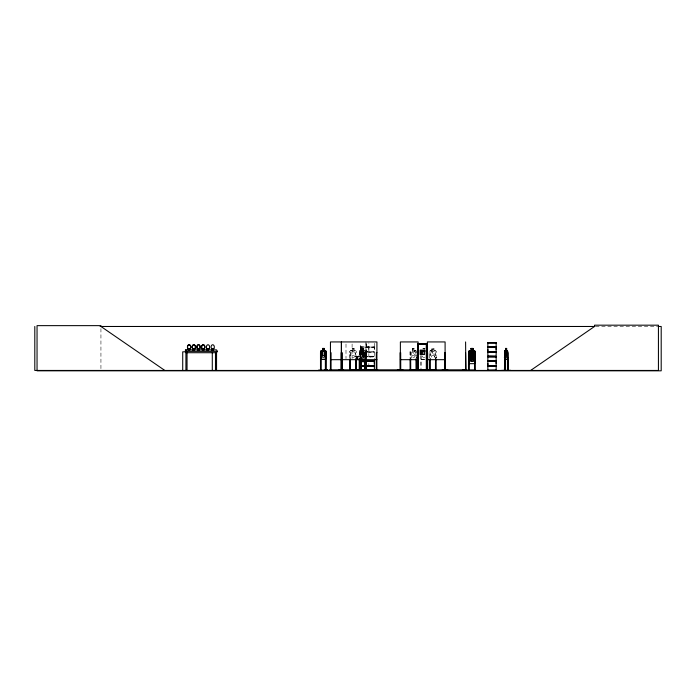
<?xml version="1.0" encoding="UTF-8"?>
<svg xmlns="http://www.w3.org/2000/svg" width="696" height="696" viewBox="0 0 696 696"><rect width="100%" height="100%" fill="white"/><g stroke="black" fill="none" stroke-linecap="round" stroke-linejoin="round"><path stroke-width="0.52" stroke-dasharray="3.48 2.61" d="M360.58 349.531L360.58 351.593L374.474 351.976L360.58 352.394L374.431 352.124M366.087 342.989L366.087 351.619L366.087 349.531M368.863 349.531L368.871 342.745M374.37 349.531L374.465 347.13M374.465 347.043L360.511 346.956L360.58 342.989M360.58 346.695L374.431 346.939M366.087 351.619L366.087 358.779M374.378 352.315L374.37 360.624M360.563 351.663L374.431 351.828M364.843 359.336L365.417 357.239M415.843 359.336L416.652 357.239M435.4 359.319L436.131 357.213M435.705 358.675L436.201 357.222M362.929 355.734L364.295 353.611L363.26 356.213M360.528 346.939L360.641 357.239M363.643 356.326L374.474 356.604L363.643 356.491M374.448 347.217L360.537 347.252M361.476 354.629L362.268 352.881L363.738 352.881L364.53 354.629M363.738 357.231L364.53 355.482M410.631 358.936L414.79 350.61M359.945 350.61L359.501 357.239L359.554 351.384L359.893 350.61L360.789 350.61M364.078 356.935L365.365 356.935M369.585 356.935L370.872 356.935M355.186 355.482L354.09 357.231L352.054 357.231L350.967 355.482L350.967 351.41L352.054 350.68M361.215 350.68L360.641 351.384L361.198 350.61L362.816 350.61L363.208 351.41L363.208 355.291M360.832 350.68L360.215 351.41L360.215 355.482M349.757 357.927L349.801 351.384L350.497 350.61L351.985 350.61L351.985 348.426L354.168 348.426L354.09 350.68L355.186 351.41L355.186 354.464M429.728 351.402L430.38 350.662L435.4 350.662L436.131 351.393M374.405 356.691L363.643 356.674M595.611 326.476L656.902 326.476M360.572 347.495L374.378 347.495L374.396 351.741M360.728 348.426L362.016 348.426L362.016 350.61M422.855 348.426L425.038 348.426M352.054 348.496L354.09 348.496M360.772 348.496L361.972 348.496M362.268 348.496L363.79 348.496L363.738 350.68L364.53 351.41L364.53 358.701M414.39 348.496L412.354 348.496L412.354 350.68L411.258 351.41L411.258 355.482L412.354 357.231L414.39 357.231L415.477 355.482L415.477 351.41L414.39 350.68L414.459 348.426L412.276 348.426L412.276 350.61L410.788 350.61L410.092 351.384L410.057 357.927M422.933 348.496L424.969 348.496M423.29 348.861L424.603 348.861M354.168 350.61L355.578 350.61L356.343 351.376L356.274 355.291M363.79 350.61L364.861 350.61L365.417 351.376L365.365 358.718M414.459 350.61L415.877 350.61L416.652 351.376L416.573 357.927M434.017 350.593L435.435 350.593L436.201 351.358L436.131 358.953M350.532 350.68L355.543 350.68M359.91 350.68L364.878 350.697L365.365 352.872M415.843 350.68L410.823 350.68L410.17 351.419L410.17 357.231M365.365 351.376L364.808 350.61M352.054 351.41L354.09 351.41L354.09 355.482L352.054 355.482M360.824 352.672L362.094 352.672M349.757 352.715L350.358 352.715L350.358 357.927M356.274 352.715L355.673 352.715L355.673 354.795M360.667 352.715L362.059 352.75M363.147 352.715L362.616 352.715L362.616 354.795M366.47 352.715L364.93 352.715L364.93 357.927M410.057 352.715L410.657 352.715L410.657 357.927M416.573 352.715L415.964 352.715L415.964 357.927M429.615 352.698L430.215 352.698L430.215 358.953M436.131 352.698L435.522 352.698L435.531 358.953M361.067 353.116L361.798 353.116L361.798 353.838L361.067 353.838M362.268 354.629L363.738 354.629M360.006 354.856L360.885 354.856M362.033 354.856L362.877 354.856M360.023 354.934L362.86 354.934M363.651 356.213L374.37 356.213M363.651 356.935L374.37 356.935M424.969 357.231L422.933 357.231L421.837 355.482M421.402 359.336L426.422 359.336M424.421 359.406L421.35 359.406L420.671 357.239M361.972 350.68L362.59 351.41L362.59 354.464M362.738 350.68L363.147 355.291M431.511 350.593L435.635 358.849M363.582 356.97L364.225 358.483M362.651 355.047L362.059 353.629L361.598 353.829M429.658 357.222L430.102 358.675M410.092 357.239L410.544 358.684M350.253 358.684L349.87 351.419M374.37 346.721L374.378 342.745M431.911 348.478L431.911 350.662L430.815 351.393L430.815 355.465L431.911 357.213L433.947 357.213L435.035 355.465L435.035 351.393L433.947 350.662L434.017 348.409L431.833 348.409L431.833 350.593L430.345 350.593L429.658 351.376L429.615 358.953M421.237 355.839L421.237 368.367M420.636 355.839L420.636 368.367M368.871 347.495L368.863 360.624M368.863 363.486L368.863 365.522M366.47 344.024L366.47 358.631M366.314 352.715L366.314 358.048M365.939 341.936L365.939 358.631M365.887 352.715L365.887 358.048M365.522 352.715L365.522 357.927M365.313 351.41L365.322 358.718M365.095 352.715L365.095 357.927M363.79 350.68L363.843 348.426L362.216 348.426L361.485 355.482M363.738 358.701L363.738 351.41L362.268 351.41L362.268 355.482M362.955 352.715L362.955 354.795M362.807 352.715L362.807 354.795M362.32 348.496L362.32 350.68M362.033 352.672L362.059 354.934M361.955 348.426L361.92 350.68M361.972 355.482L361.972 351.41L360.832 351.41L360.832 355.482M361.259 352.715L361.259 354.795M361.094 352.715L361.094 354.795M360.885 352.672L360.867 354.934M360.789 348.426L360.772 350.68M359.815 354.795L359.815 352.715L359.284 352.715L359.284 354.795M352.098 344.024L352.098 358.631M345.999 344.024L345.999 358.631M100.937 328.616L100.937 369.376M361.128 350.697L360.589 352.872L361.172 350.697M353.725 348.861L352.42 348.861L352.42 349.592L353.725 349.592L353.725 348.861M361.772 348.861L361.033 348.861L361.033 349.592L361.772 349.592L361.772 348.861M363.477 348.861L362.529 348.861L362.529 349.592L363.477 349.592L363.477 348.861M414.024 348.861L412.711 348.861L412.711 349.592L414.024 349.592L414.024 348.861M433.582 348.844L432.277 348.844L432.277 349.575L433.582 349.575L433.582 348.844M414.39 351.41L412.354 351.41L412.354 355.482L414.39 355.482L414.39 351.41M433.947 351.393L431.911 351.393L431.911 355.465L433.947 355.465L433.947 351.393"/><path stroke-width="1.04" d="M374.37 363.486L374.37 361.441M487.853 365.522L487.853 361.441L496.152 361.441L496.144 365.522L487.853 365.522L487.861 363.486M487.853 351.567L487.853 347.495L496.152 347.495L496.144 351.567L487.853 351.567L487.861 349.531M496.144 363.486L496.144 361.441M496.144 349.531L496.144 347.495M462.388 370.115L469.034 370.089M366.122 369.802L366.061 370.281M504.409 357.239L504.748 359.406L507.436 359.406L507.367 350.61M507.436 359.406L507.758 357.239M397.346 370.115L403.097 370.089M507.34 370.394L508.037 369.802M366.079 366.34L374.378 366.34L374.378 370.272L356.57 370.359L368.871 370.402M343.615 370.081L338.856 370.359L343.624 370.446M362.729 370.437L362.86 369.802L362.955 370.394M318.585 370.115L327.903 370.115L324.197 370.402M426.474 359.406L427.222 357.239M471.949 353.307L471.966 353.055M376.858 370.446L376.928 341.936L330.461 341.936L330.417 370.446L330.391 369.802M342.119 370.446L342.049 352.715L341.223 352.715L341.223 370.446L341.388 341.936M409.918 370.359L409.988 369.802M426.326 370.376L426.283 343.841M426.744 370.359L426.839 343.841L417.965 343.841L417.965 370.446M468.573 370.394L468.704 352.715L469.304 352.715L469.235 370.446M504.452 370.446L504.826 350.61M356.152 359.675L357.022 358.266L357.883 359.675M360.467 359.675L361.337 358.266L362.198 359.675M185.919 370.446L185.919 352.715L186.772 351.358L217.404 351.358L216.552 349.879L185.441 349.879L185.441 351.819M216.552 370.446L216.552 352.715L217.404 351.358M355.647 359.675L356.761 357.909L355.682 356.161L357.057 357.535L358.414 356.161L357.318 357.892L358.414 359.675M359.962 359.675L361.085 357.909L359.997 356.161L361.372 357.535L362.729 356.161L361.633 357.892L362.729 359.675M505.583 348.426L505.627 350.68L505 351.41L505.557 357.231L506.601 357.231L507.158 355.482L507.158 351.41L506.601 350.68M468.808 351.419L469.469 350.68L474.489 350.68M468.739 355.639L469.435 354.856L470.922 354.856M426.7 343.981L417.965 343.911M418.105 370.315L418.113 341.936L400.374 341.936L400.374 370.446M424.282 370.402L430.093 370.089L421.306 369.985M501.607 370.402L510.794 370.359M487.826 356.326L496.152 356.535M487.853 370.272L487.861 366.34L496.152 366.34L496.152 370.272L487.826 370.437M530.648 370.446L594.541 326.476L594.541 325.18L658.425 325.18L658.425 370.446L34.8 370.446L34.8 326.476M422.933 350.68L421.837 351.41L421.837 354.464M470.992 354.934L469.904 355.656L469.904 359.728L470.992 361.476L473.028 361.476L474.124 359.728L474.124 355.656L473.028 354.934M420.471 370.402L420.567 369.802M100.12 326.476L594.871 326.476M657.938 326.476L661.2 326.476L661.2 370.82L37.045 370.82L37.045 325.641L100.937 325.641L100.937 326.476L164.821 370.446M487.844 342.58L496.152 342.58M487.861 342.989L496.144 342.989M417.965 344.355L426.839 344.398M487.792 346.956L496.204 346.956M487.792 347.208L496.204 347.208M322.518 348.496L324.24 348.496M470.992 348.496L473.028 348.496L473.028 350.68L474.124 351.41L474.124 355.482L473.028 357.231L470.992 357.231L469.904 355.482L469.904 351.41L470.992 350.68L470.922 348.426L473.106 348.426L473.106 350.61L474.515 350.61L475.29 351.376L475.29 361.485L474.542 363.66L469.417 363.66L468.739 361.485L468.739 351.384L469.435 350.61L470.922 350.61M505.557 348.496L506.662 348.496M188.311 350.358L188.303 348.766L189.677 348.766L189.677 350.297M193.01 350.358L193.01 348.766L194.375 348.766L194.375 350.297M197.716 350.358L197.708 348.766L199.082 348.766L199.082 350.297M202.414 350.358L202.414 348.766L203.789 348.766L203.789 350.297M207.121 350.358L207.112 348.766L208.487 348.766L208.487 350.297M211.828 350.358L211.819 348.766L213.194 348.766L213.194 350.297M322.5 350.61L321.23 350.61L320.656 351.384L320.621 370.446M324.258 350.61L325.467 350.61L326.102 351.376L326.102 357.239L325.441 359.406L321.213 359.406L320.691 351.384L321.3 350.68L325.441 350.68M422.855 350.61L421.367 350.61L420.671 351.384L420.636 354.795M505.583 350.61L504.765 350.61L504.47 351.384M506.636 350.61L507.428 350.61M421.402 350.68L424.969 350.68M504.774 350.68L507.41 350.68M325.423 350.61L326.102 351.376M507.819 351.376L507.767 370.446M424.969 351.41L422.933 351.41L422.933 354.464M185.884 351.819L182.717 351.819L182.717 370.446M487.792 351.854L496.204 351.854M487.792 352.106L496.204 352.106M470.922 352.672L473.106 352.672L473.106 354.856L474.515 354.856L475.29 355.63M185.919 352.715L216.552 352.715M325.998 352.715L325.38 352.715L325.45 370.446L325.502 352.715M330.461 352.715L331.061 352.715L331.061 370.446M376.928 352.715L376.327 352.715L376.258 370.446M418.113 352.715L417.609 352.715L417.574 370.446M420.636 352.715L421.237 352.715L421.237 354.795M445.092 352.715L444.596 352.715L444.561 370.446M465.589 352.715L465.824 370.446M470.992 352.75L473.036 352.75M475.211 352.715L474.611 352.715L474.542 370.446M504.452 352.715L504.957 352.715M469.469 354.934L474.489 354.934M487.861 356.213L496.144 356.213L496.152 352.394L487.853 352.394L487.853 356.317L496.152 356.326M487.861 356.935L496.144 356.935M320.656 357.239L321.248 359.406M321.256 359.336L325.441 359.336M504.774 359.336L507.41 359.336M361.146 359.501L362.216 359.501M364.869 359.501L363.738 359.501L363.79 361.685L362.164 361.685L362.216 359.423M330.461 359.675L376.928 359.675M400.374 359.675L418.113 359.675M427.353 359.675L445.092 359.675M361.128 360.624L362.651 360.624M363.651 360.624L364.721 360.624M366.079 360.624L374.378 360.624M360.511 360.911L362.616 360.911M363.634 360.911L364.721 360.911M366.026 360.911L374.439 360.911M487.792 360.911L496.204 360.911M360.511 361.163L363.477 361.241L363.477 360.519L362.529 360.519L362.529 361.241M363.634 361.163L364.721 361.163M366.026 361.163L374.439 361.163M487.792 361.163L496.204 361.163M359.615 361.485L359.989 363.66M361.128 361.441L362.651 361.441M363.651 361.441L364.721 361.441M366.079 361.441L374.378 361.441L374.37 365.522M361.128 365.522L364.721 365.522M366.079 365.522L374.378 365.522M360.511 365.8L364.721 365.8M366.026 365.8L374.439 365.8M487.792 365.8L496.204 365.8M360.511 366.053L364.721 366.053M366.026 366.053L374.439 366.053M487.792 366.053L496.204 366.053M361.128 366.34L364.721 366.34M430.285 369.785L429.545 369.785L429.562 370.437L429.615 359.997M435.452 369.785L436.201 369.785M320.43 369.802L321.178 369.802L321.178 370.446M468.634 369.802L469.374 369.802L469.374 370.446M474.542 369.802L475.281 369.802L475.281 370.446L475.211 351.41M504.391 369.802L505.105 370.402M350.427 369.985L355.604 369.985M410.727 369.985L420.95 370.394M430.285 369.976L435.461 369.976M436.209 370.072L436.122 359.997M442.16 370.115L447.937 370.115M469.374 369.985L474.542 369.985M324.162 370.115L327.903 370.115M338.856 370.107L343.589 370.107M356.57 370.115L374.37 370.159M420.941 370.107L415.181 370.446L430.084 370.359L430.145 369.785M487.861 370.159L496.144 370.159M418.479 370.376L418.479 343.841M416.695 370.089L416.573 358.971M377.11 370.402L376.997 369.802M363.234 370.394L363.181 369.802M365.87 370.394L365.887 359.119M426.448 350.61L427.222 351.376L427.222 370.446M426.422 350.68L427.153 351.41M185.919 349.879L186.772 351.358M211.819 348.766L212.637 350.349M207.112 348.766L207.93 350.349M202.414 348.766L203.232 350.349M197.708 348.766L198.525 350.349M193.01 348.766L193.819 350.349M188.303 348.766L189.121 350.349M418.035 370.315L418.148 369.802M356.387 370.359L356.274 358.971M472.045 353.264L472.018 353.481M360.258 359.728L360.867 361.476M468.808 357.231L469.469 359.336L474.489 359.336L475.211 357.231L474.542 359.406L469.417 359.406L468.739 357.239M359.719 361.476L360.084 363.59M504.504 357.231L504.809 359.406M213.037 348.766L213.046 350.349M208.339 348.766L208.339 350.349M203.632 348.766L203.632 350.349M198.925 348.766L198.934 350.349M194.227 348.766L194.227 350.349M189.521 348.766L189.529 350.349M508.019 370.446L507.984 352.715L507.471 352.715L507.48 370.446M507.671 358.971L507.636 370.446M506.662 350.68L506.636 348.426L505.522 348.426L505.557 350.68M504.957 358.971L504.948 370.446M504.757 352.715L504.791 370.446M504.643 352.715L504.687 370.446M474.681 369.802L474.681 370.446M468.773 369.802L468.773 370.446M465.859 370.446L465.598 341.936M465.119 370.446L465.119 369.898L329.512 369.898L329.512 370.446M463.823 369.898L463.823 370.446M445.127 369.802L445.118 370.446L445.092 341.936L427.353 341.936L427.353 370.446M444.892 359.119L444.892 370.446M444.796 352.715L444.761 370.446M436.053 369.785L436.053 370.437M435.592 369.785L435.6 370.437M435.522 359.997L435.452 370.437M430.215 359.997L430.285 370.437M427.683 370.446L427.649 352.715L426.552 352.715L426.613 370.446M427.448 352.715L427.483 370.446M427.083 369.802L427.083 370.446M426.77 343.841L426.813 370.446M426.483 369.802L426.483 370.446M421.306 370.446L421.237 369.802L421.167 370.446M420.749 351.419L420.749 354.325M420.706 369.802L420.636 370.446M417.809 352.715L417.774 370.446M416.495 369.802L416.504 370.446M415.964 358.971L416.034 370.446M415.904 369.802L415.895 370.446M410.657 358.971L410.727 370.446M410.588 369.802L410.588 370.446M410.057 358.971L410.127 370.446M400.713 370.446L400.678 352.715L400.174 352.715L400.235 370.446M400.478 352.715L400.513 370.446M400.139 369.802L400.139 370.446M377.719 369.898L377.719 370.446M376.397 369.802L376.423 370.446M366.522 369.802L366.522 370.446L366.47 359.119M366.314 359.119L366.235 370.446M365.939 359.119L365.983 370.446M365.522 358.971L365.522 370.446M365.365 358.971L365.417 370.446M365.339 359.119L365.269 370.446M365.095 358.971L365.165 370.446M364.93 358.971L365.043 370.446M364.887 369.802L364.887 370.446M363.686 359.423L363.738 361.685M363.138 369.802L363.147 370.446M362.599 369.802L362.616 370.446L362.581 369.985M361.311 369.802L361.311 370.446M361.259 358.971L361.146 370.446M361.094 358.971L361.024 370.446M360.92 369.802L360.902 370.446M360.824 358.971L360.772 370.446M360.667 358.971L360.667 370.446M359.849 369.802L359.849 370.446L359.815 358.971M359.623 358.971L359.658 370.446M359.475 358.971L359.475 370.446M359.284 358.971L359.293 370.446M359.249 369.802L359.249 370.446M356.204 369.802L356.204 370.446M355.673 358.971L355.673 370.446M355.604 369.802L355.604 370.446M350.427 369.802L350.427 370.446M350.358 358.971L350.288 370.446M349.757 358.971L349.688 370.446M341.988 369.802L341.858 370.446M341.814 352.715L341.719 370.446L341.649 359.119M341.449 341.936L341.545 370.446M340.596 369.898L340.596 370.446M331.131 369.802L331.131 370.446M330.635 369.898L330.635 370.446M325.998 351.41L325.98 370.446L326.059 369.802L325.31 369.802L325.319 370.446M325.876 352.715L325.798 370.446M321.047 370.446L321.117 352.715L320.491 352.715L320.508 370.446M320.908 369.802L320.891 370.446M320.699 369.802L320.717 370.446M215.49 352.715L215.49 370.446M212.289 352.715L212.289 370.446M211.976 348.766L211.976 350.297M207.269 348.766L207.269 350.297M202.562 348.766L202.562 350.297M197.864 348.766L197.864 350.297M193.157 348.766L193.157 350.297M188.451 348.766L188.451 350.297M187.041 352.715L187.041 370.446M473.924 360.667L473.219 360.728L472.018 358.623C471.157 362.094 468.599 360.815 471.557 358.144C468.669 355.639 471.244 354.334 471.984 357.648C472.81 354.516 475.42 355.178 472.462 358.162L473.924 360.667M325.145 355.482L324.24 357.231L322.561 357.231L321.656 355.482L321.656 351.41L322.561 350.68L322.5 348.426L324.301 348.426L324.24 350.68L325.145 351.41L325.145 355.482M496.152 342.745L487.844 342.728L487.861 346.678L496.152 346.678L496.152 342.745M323.936 348.861L322.857 348.861L322.857 349.592L323.936 349.592L323.936 348.861M472.671 348.861L471.357 348.861L471.357 349.592L472.671 349.592L472.671 348.861M506.418 348.861L505.748 348.861L505.748 349.592L506.418 349.592L506.418 348.861M424.586 350.097L420.149 350.097L420.149 354.525L424.586 354.525L424.586 350.097M324.24 351.41L322.561 351.41L322.561 355.482L324.24 355.482L324.24 351.41M473.028 351.41L470.992 351.41L470.992 355.482L473.028 355.482L473.028 351.41M506.601 351.41L505.557 351.41L505.557 355.482L506.601 355.482L506.601 351.41M472.671 353.116L471.357 353.116L471.357 353.838L472.671 353.838L472.671 353.116M473.028 355.656L470.992 355.656L470.992 359.728L473.028 359.728L473.028 355.656M496.152 356.7L487.844 356.674L487.861 360.624L496.152 360.624L496.152 356.7M213.855 348.67A2.297 1.627 -90 0 0 213.124 344.825A2.297 1.627 -90 0 0 211.132 347.643A2.297 1.627 -90 0 0 213.855 348.67M209.148 348.67A2.297 1.627 -90 0 0 208.417 344.825A2.297 1.627 -90 0 0 206.434 347.643A2.297 1.627 -90 0 0 209.148 348.67M194.889 348.67A2.297 1.627 -90 0 0 194.158 344.825A2.297 1.627 -90 0 0 192.166 347.643A2.297 1.627 -90 0 0 194.889 348.67M195.298 348.2A2.297 1.627 -90 0 0 193.888 344.746A2.297 1.627 -90 0 0 192.479 348.2A2.297 1.627 -90 0 0 195.298 348.2M204.554 348.2A2.297 1.627 -90 0 0 203.145 344.746A2.297 1.627 -90 0 0 201.736 348.2A2.297 1.627 -90 0 0 204.554 348.2M204.45 348.67A2.297 1.627 -90 0 0 203.719 344.825A2.297 1.627 -90 0 0 201.727 347.643A2.297 1.627 -90 0 0 204.45 348.67M199.587 348.67A2.297 1.627 -90 0 0 198.865 344.825A2.297 1.627 -90 0 0 196.872 347.643A2.297 1.627 -90 0 0 199.587 348.67M199.743 348.67A2.297 1.627 -90 0 0 199.012 344.825A2.297 1.627 -90 0 0 197.02 347.643A2.297 1.627 -90 0 0 199.743 348.67M190.182 348.67A2.297 1.627 -90 0 0 189.451 344.825A2.297 1.627 -90 0 0 187.459 347.643A2.297 1.627 -90 0 0 190.182 348.67M190.339 348.67A2.297 1.627 -90 0 0 189.608 344.825A2.297 1.627 -90 0 0 187.615 347.643A2.297 1.627 -90 0 0 190.339 348.67"/></g></svg>
